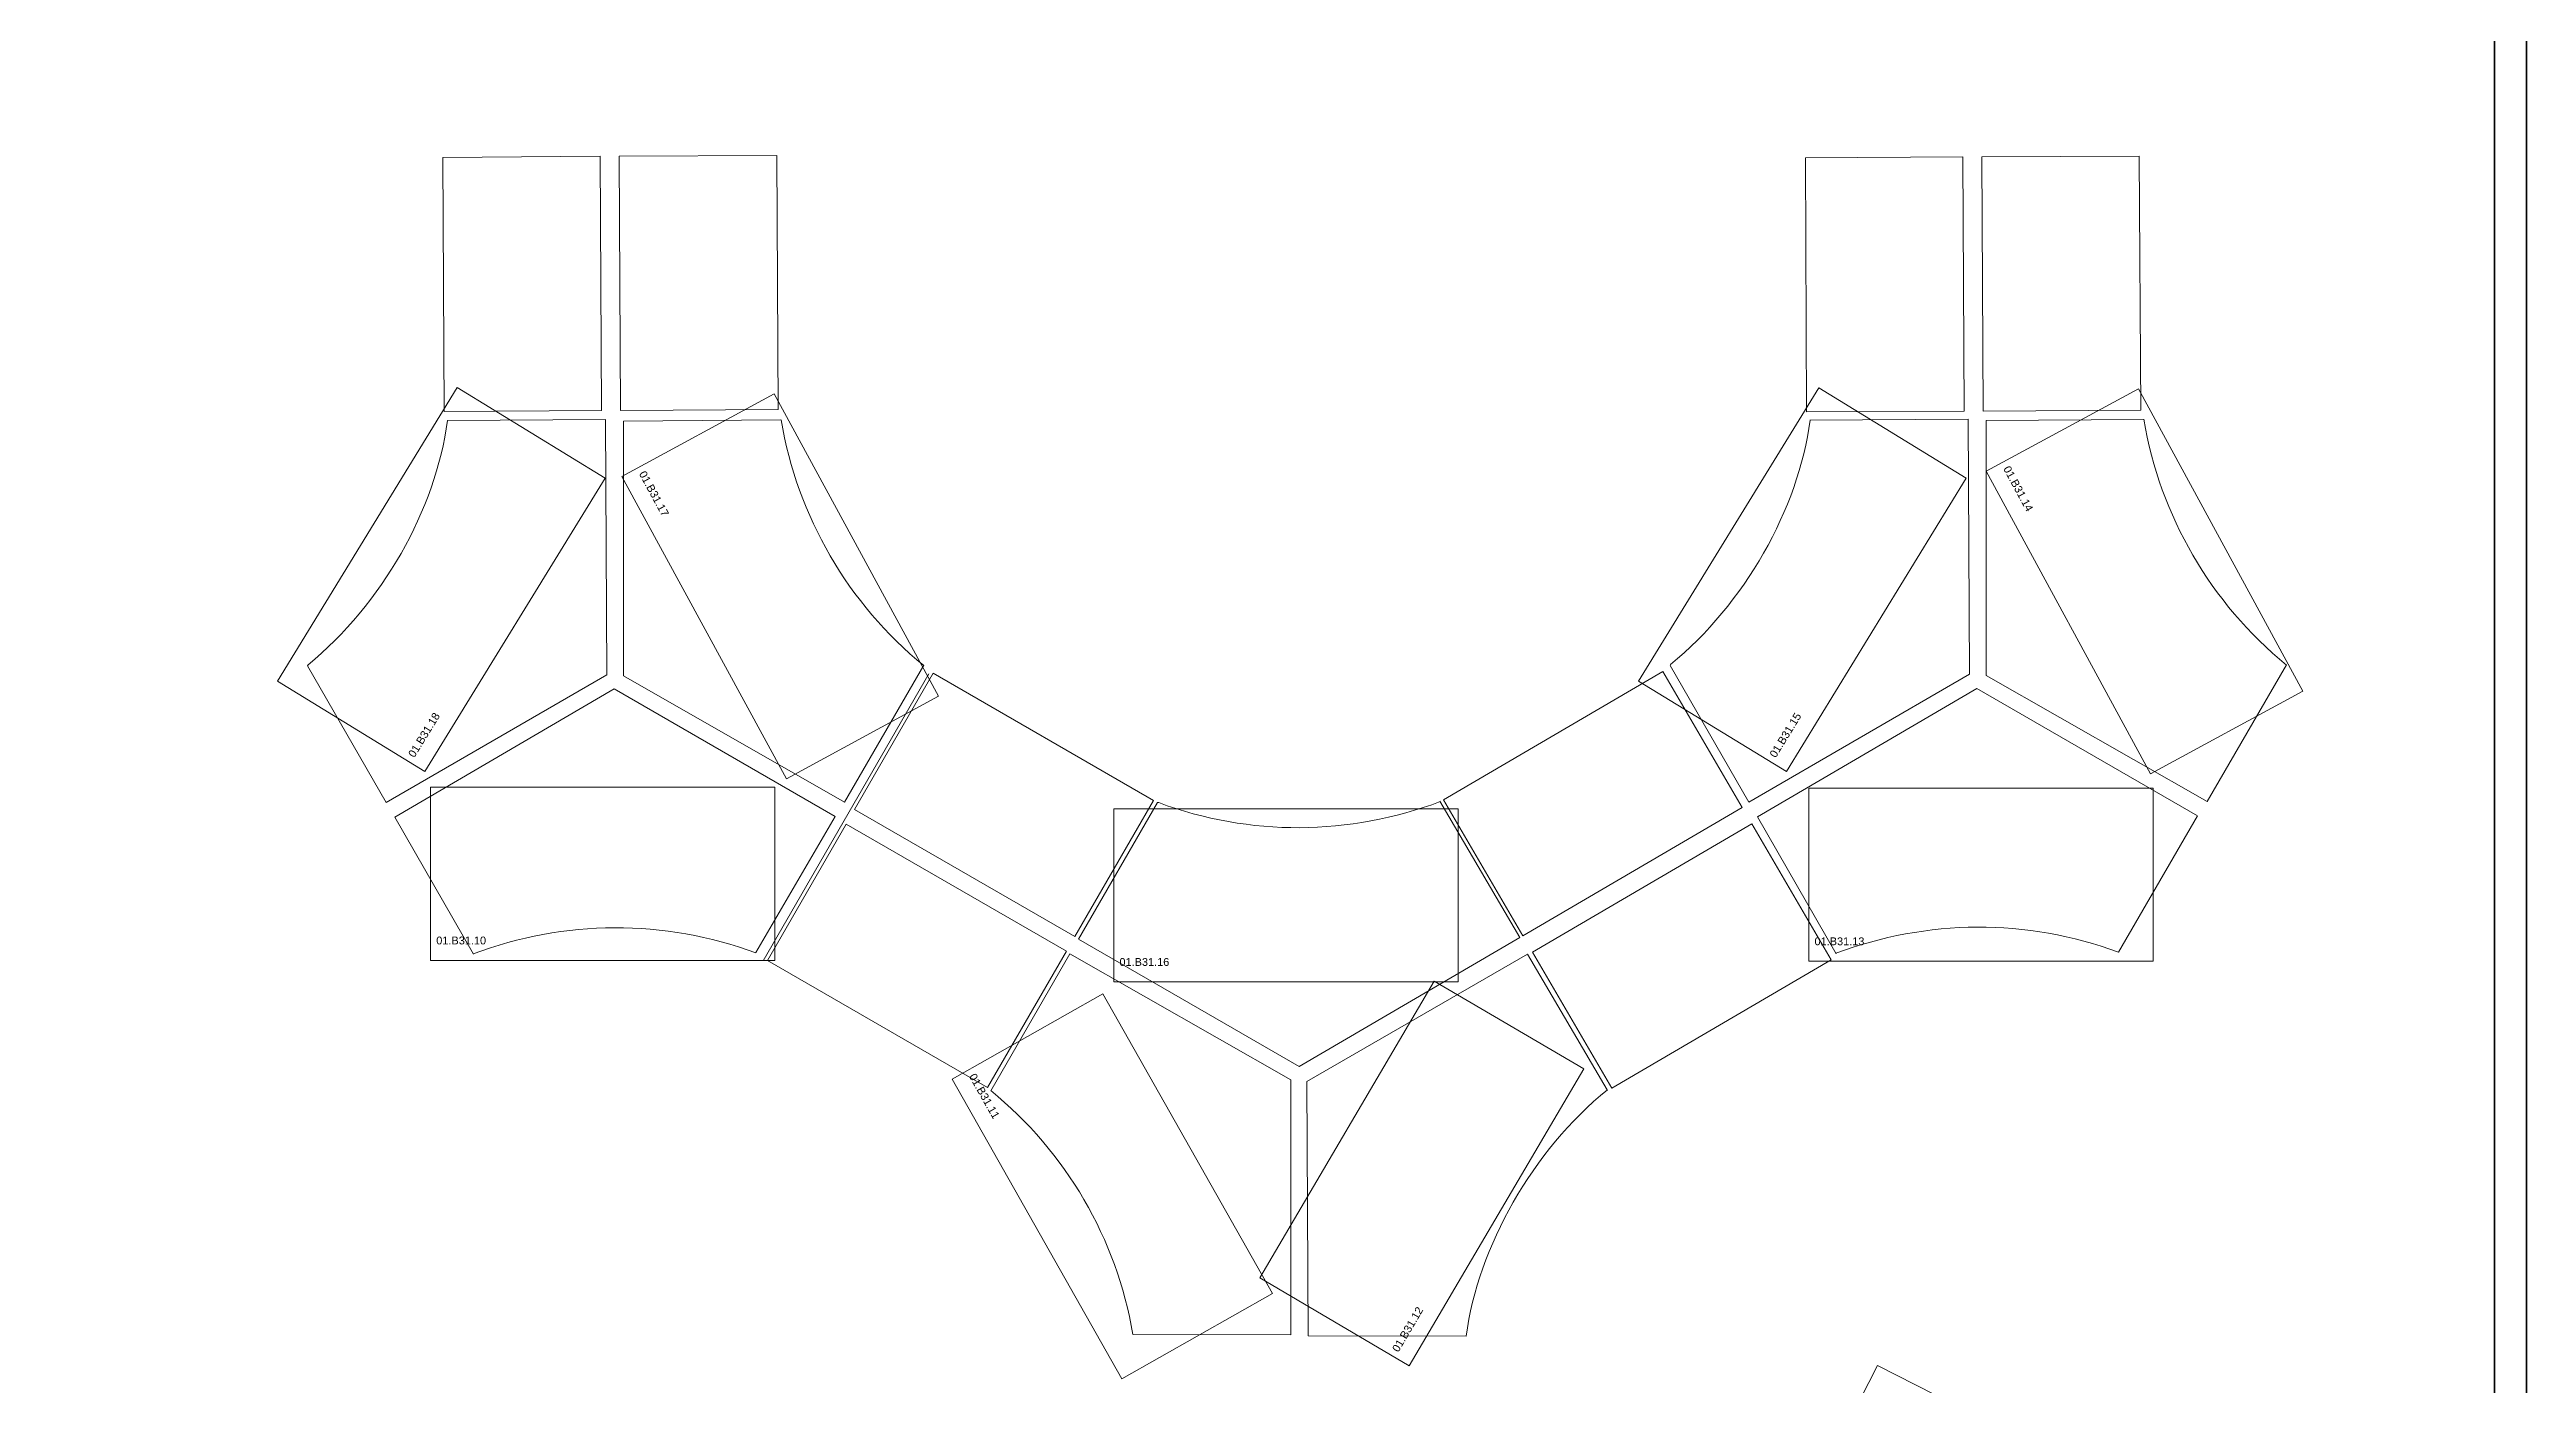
# Model space of a CAD drawing. Header units: millimetres. Extents: x -6.1 to 46.1, y 0 to 48.5.
# Drawn here: x 34.22 to 46.09, y 35.72 to 42.11 of the extents above; entities that cross this region are included whole.
import ezdxf

# ---------------------------------------------------------------- set-up
doc = ezdxf.new("R2010")
doc.units = ezdxf.units.MM
for name, color, linetype in [('PDF_Geometry', 7, 'Continuous'), ('Planon_WPA_Floor', 10, 'Continuous'), ('Planon_WPA_FPoly', 10, 'Continuous')]:
    doc.layers.add(name, color=color, linetype=linetype)
for name, color, linetype, lineweight in [('Planon_WPA_Spoly', 64, 'Continuous', 35), ('Planon_WPA_WPBlock', 5, 'Continuous', 15), ('Planon_WPA_WPPoly', 5, 'Continuous', 15)]:
    doc.layers.add(name, color=color, linetype=linetype, lineweight=lineweight)
doc.styles.add('Arial', font='arial.ttf', dxfattribs={"width": 0.8, "height": 2.5})

# ---------------------------------------------------------------- blocks, each defined once
blk = doc.blocks.new('DFM_Arbeitsplatzstempel')
at = {"style": 'Arial'}
for tag, p in [('AP-ID', (0.054, 0.153)), ('AP-BEZEICHNUNG', (0.054, 0.029))]:
    blk.add_attdef(tag, p, '', height=0.075, dxfattribs=at)

msp = doc.modelspace()

# ---------------------------------------------------------------- linework, layer by layer
at = {"layer": 'PDF_Geometry', "lineweight": 9}
for points in [[(36.863, 41.603), (36.869, 40.385), (36.115, 40.38), (36.108, 41.598), (36.863, 41.603)], [(37.709, 41.607), (37.715, 40.389), (36.96, 40.385), (36.954, 41.603), (37.709, 41.607)], [(43.393, 41.6), (43.399, 40.382), (42.644, 40.378), (42.638, 41.596), (43.393, 41.6)], [(44.238, 41.604), (44.245, 40.386), (43.49, 40.382), (43.483, 41.6), (44.238, 41.604)], [(36.131, 40.337), (36.131, 40.337), (36.888, 40.341), (36.895, 39.117)], [(36.975, 39.112), (36.975, 40.333), (37.729, 40.34)], [(42.66, 40.339), (43.418, 40.343), (43.425, 39.12)], [(43.505, 39.114), (43.505, 40.336), (44.259, 40.342)], [(36.895, 39.117), (35.837, 38.506), (35.46, 39.161), (35.463, 39.166)], [(38.414, 39.164), (38.034, 38.508), (36.975, 39.112)], [(38.437, 39.123), (37.643, 37.746)], [(38.459, 39.125), (39.514, 38.516), (39.137, 37.863), (38.082, 38.472), (38.459, 39.125)], [(42.336, 38.481), (41.284, 37.867), (40.904, 38.519), (41.955, 39.133), (42.336, 38.481)], [(43.425, 39.12), (42.367, 38.508), (41.99, 39.163), (41.993, 39.168)], [(42.786, 37.781), (42.786, 37.781), (42.408, 38.437), (43.46, 39.052)], [(43.46, 39.052), (44.518, 38.442), (44.139, 37.788)], [(44.944, 39.166), (44.944, 39.166), (44.564, 38.511), (43.505, 39.114)], [(36.256, 37.778), (35.878, 38.435), (36.93, 39.05)], [(36.93, 39.05), (37.988, 38.439), (37.609, 37.786)], [(40.213, 37.241), (39.155, 37.851), (39.533, 38.505), (39.539, 38.505)], [(40.887, 38.512), (41.27, 37.858), (40.213, 37.241)], [(38.042, 38.402), (39.097, 37.793), (38.719, 37.139), (37.665, 37.748), (38.042, 38.402)], [(42.762, 37.751), (41.711, 37.137), (41.33, 37.789), (42.382, 38.404), (42.762, 37.751)], [(38.734, 37.124), (38.734, 37.124), (39.114, 37.78), (40.172, 37.176)], [(40.249, 37.168), (41.306, 37.778), (41.689, 37.129)], [(40.172, 37.176), (40.172, 35.954), (39.417, 35.956)], [(41.013, 35.948), (41.013, 35.948), (40.255, 35.949), (40.249, 37.168)]]:
    msp.add_lwpolyline(points, dxfattribs=at)
for centre, radius, start, end in [((39.641, 40.661), 1.938, 189.555, 230.6842), ((46.171, 40.664), 1.938, 189.5549, 230.684), ((40.207, 40.301), 1.916, 249.6095, 290.8333), ((36.939, 35.974), 1.931, 69.7217, 110.7549), ((43.469, 35.977), 1.931, 69.7214, 110.7547), ((37.516, 35.632), 1.927, 9.6727, 50.789)]:
    msp.add_arc(centre, radius, start, end, dxfattribs=at)
for centre, major_axis, ratio, start_param, end_param in [((35.161, 40.045), (0.701, 1.077), 0.636675, 4.250566, 5.358226), ((41.691, 40.047), (0.701, 1.077), 0.636661, 4.250504, 5.3582), ((41.994, 36.242), (0.713, 1.087), 0.635859, 1.112997, 2.218406)]:
    msp.add_ellipse(centre, major_axis=major_axis, ratio=ratio, start_param=start_param, end_param=end_param, dxfattribs=at)
at = {"layer": 'Planon_WPA_Floor'}
for points in [[(46.094, 27.114), (46.094, 48.513)], [(45.941, 27.215), (45.941, 48.361)]]:
    msp.add_lwpolyline(points, dxfattribs=at)
at = {"layer": 'Planon_WPA_FPoly'}
msp.add_lwpolyline([(0, 0), (0, 30.332), (-3.299, 30.332), (-3.299, 32.776), (-4.471, 32.776), (-4.471, 32.911), (-4.974, 32.911), (-4.974, 33.796), (-6.077, 33.796), (-6.077, 48.513), (46.094, 48.513), (46.094, 27.114), (39.31, 27.114), (39.31, 24.356), (33.123, 24.356), (33.123, 5.939), (37.022, 5.939), (37.022, 0)], close=True, dxfattribs=at)
at = {"layer": 'Planon_WPA_Spoly'}
msp.add_lwpolyline([(32.971, 24.509), (39.158, 24.509), (39.158, 27.215), (45.941, 27.215), (45.941, 48.361), (-5.925, 48.361)], dxfattribs=at)
at = {"layer": 'Planon_WPA_WPPoly', "linetype": 'ByBlock'}
for points in [[(36.023, 38.655), (36.886, 40.061), (36.178, 40.495), (35.316, 39.088)], [(42.547, 38.654), (43.409, 40.06), (42.702, 40.494), (41.839, 39.088)], [(43.505, 40.093), (44.292, 38.643), (45.022, 39.039), (44.235, 40.489)], [(36.967, 40.069), (37.755, 38.619), (38.484, 39.015), (37.697, 40.465)], [(36.05, 37.749), (37.7, 37.749), (37.7, 38.579), (36.05, 38.579)], [(39.324, 37.646), (40.974, 37.646), (40.974, 38.476), (39.324, 38.476)], [(42.655, 37.745), (44.305, 37.745), (44.305, 38.575), (42.655, 38.575)], [(40.74, 35.806), (41.576, 37.229), (40.86, 37.65), (40.024, 36.227)], [(38.549, 37.179), (39.362, 35.743), (40.084, 36.152), (39.271, 37.588)], [(42.607, 35.067), (44.078, 34.32), (44.454, 35.06), (42.983, 35.807)]]:
    msp.add_lwpolyline(points, close=True, dxfattribs=at)

# ---------------------------------------------------------------- block references
at = {"layer": 'Planon_WPA_WPBlock', "xscale": 0.5, "yscale": 0.5, "zscale": 0.5}
for p, rotation, values in [((36.967, 40.069), 298.4912627948079, {'AP-ID': '01.B31.17'}), ((43.505, 40.093), 298.4912627948079, {'AP-ID': '01.B31.14'}), ((36.023, 38.655), 58.49259968579136, {'AP-ID': '01.B31.18'}), ((42.547, 38.654), 58.49259968579136, {'AP-ID': '01.B31.15'}), ((38.549, 37.179), 299.5141843684023, {'AP-ID': '01.B31.11'}), ((40.74, 35.806), 59.57859733050594, {'AP-ID': '01.B31.12'})]:
    msp.add_blockref('DFM_Arbeitsplatzstempel', p, dxfattribs=dict(at, rotation=rotation)).add_auto_attribs(values)
for p, values in [((36.05, 37.749), {'AP-ID': '01.B31.10'}), ((39.324, 37.646), {'AP-ID': '01.B31.16'}), ((42.655, 37.745), {'AP-ID': '01.B31.13'})]:
    msp.add_blockref('DFM_Arbeitsplatzstempel', p, dxfattribs=at).add_auto_attribs(values)

doc.saveas('drawing.dxf')
